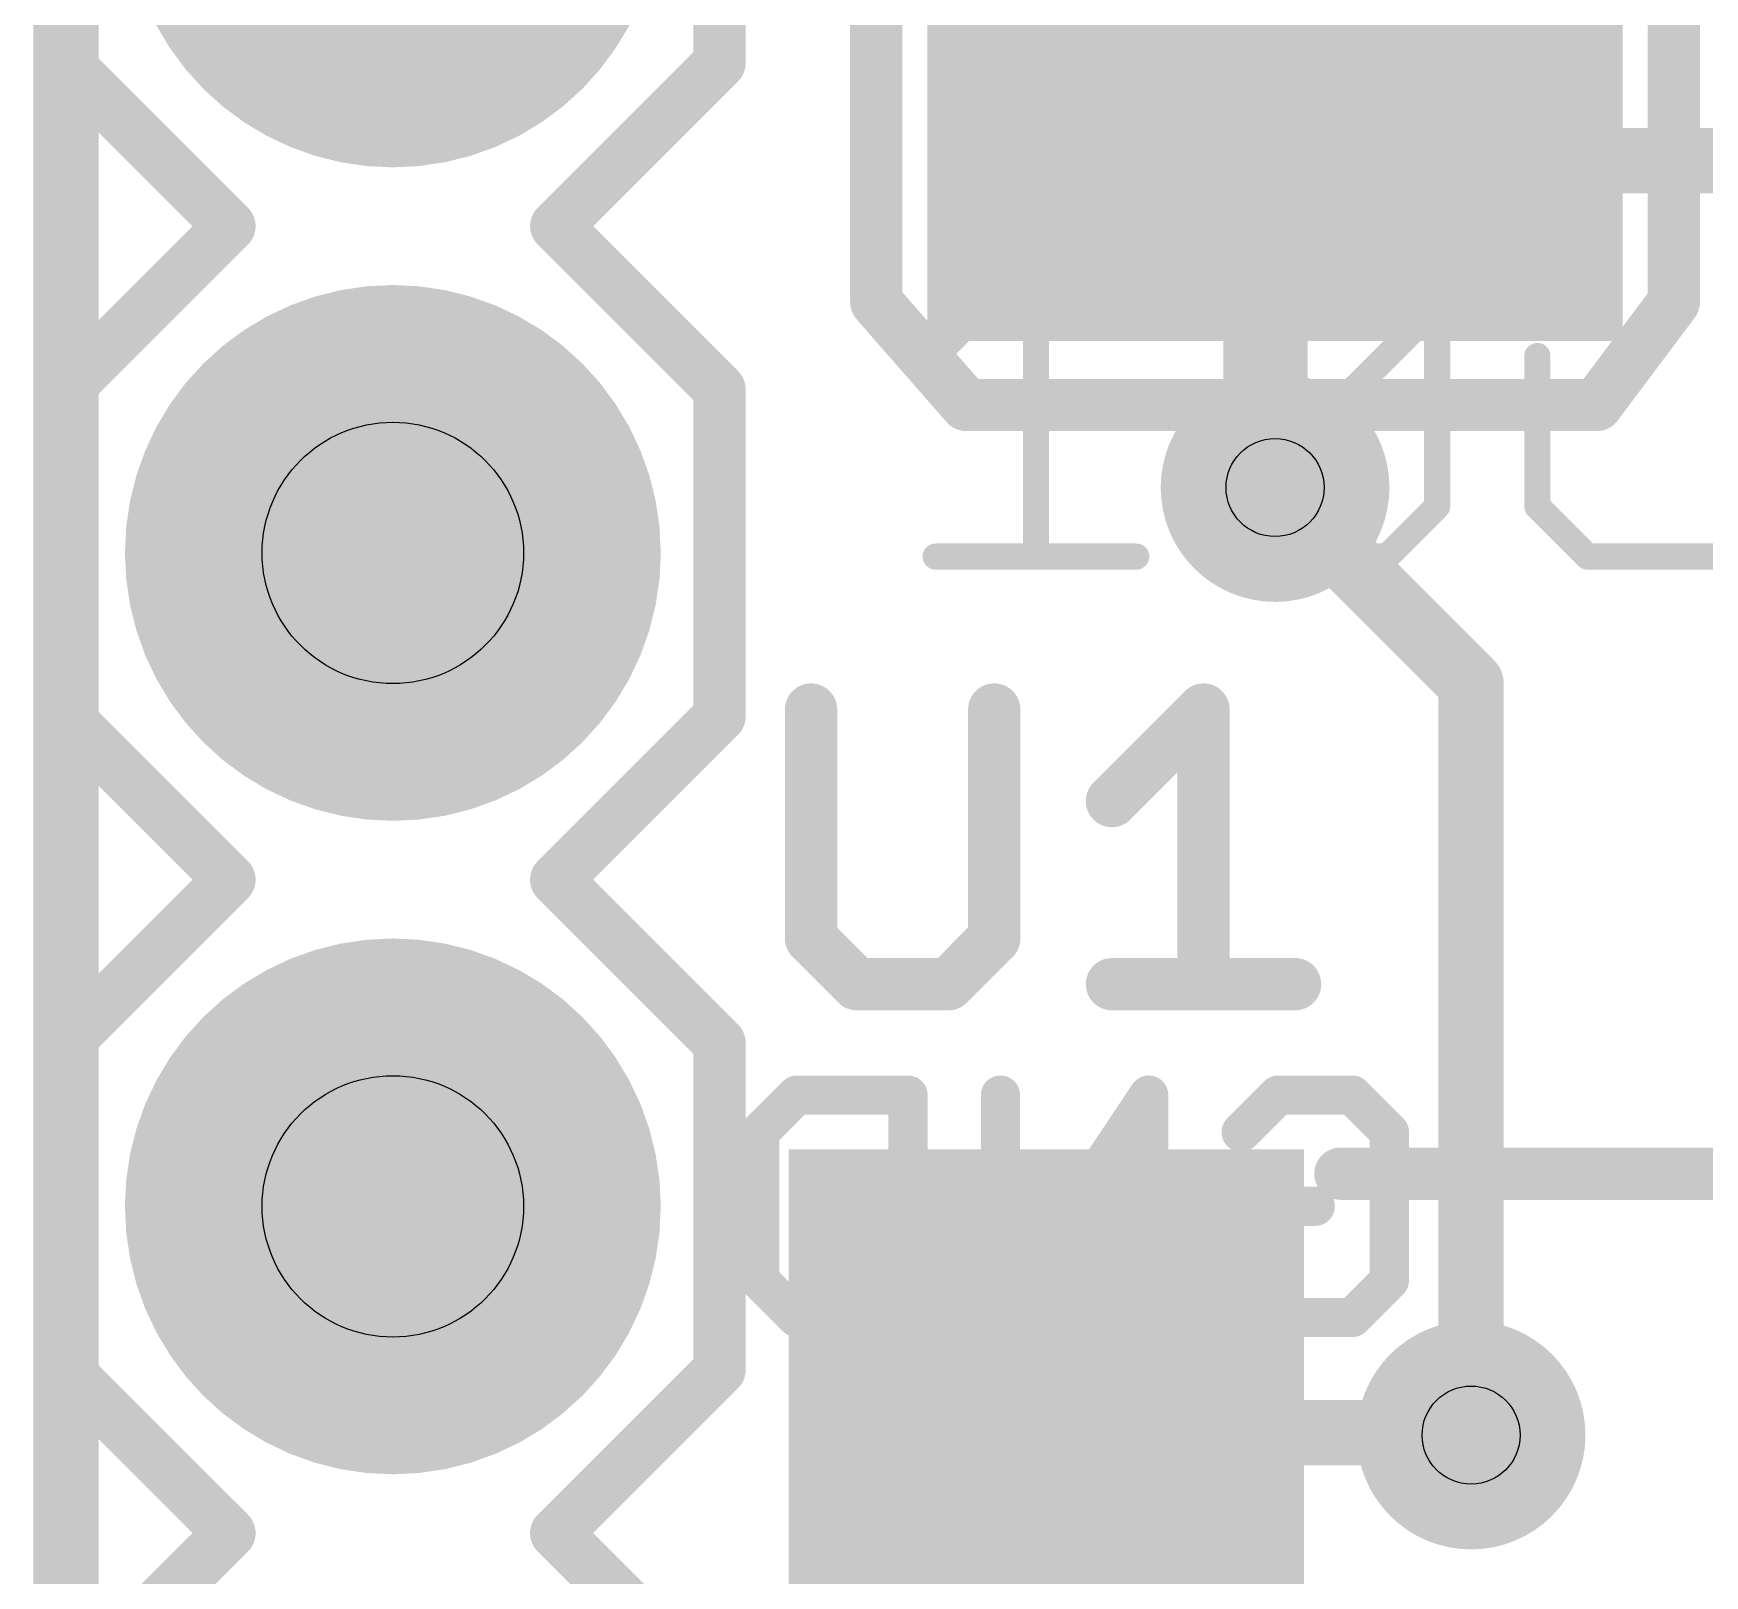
# Model space of a CAD drawing. Extents: x -26 to 81, y -15 to 33.
# Drawn here: x -0.13 to 6.37, y 21.42 to 27.42 of the extents above; entities that cross this region are included whole.
import ezdxf

# ---------------------------------------------------------------- set-up
doc = ezdxf.new("R2010")
doc.units = 0
for name, color, linetype in [('1', 12, 'CONTINUOUS'), ('16', 132, 'CONTINUOUS'), ('17', 110, 'CONTINUOUS'), ('18', 110, 'CONTINUOUS'), ('20', 53, 'CONTINUOUS'), ('21', 53, 'CONTINUOUS'), ('22', 53, 'CONTINUOUS'), ('25', 253, 'CONTINUOUS'), ('27', 253, 'CONTINUOUS'), ('29', 253, 'CONTINUOUS'), ('30', 253, 'CONTINUOUS'), ('31', 253, 'CONTINUOUS'), ('44', 253, 'CONTINUOUS'), ('51', 53, 'CONTINUOUS')]:
    doc.layers.add(name, color=color, linetype=linetype)

# ---------------------------------------------------------------- blocks, each defined once
blk = doc.blocks.new('RECT')
blk.add_solid([(-0.5, -0.5), (0.5, -0.5), (-0.5, 0.5), (0.5, 0.5)])
blk = doc.blocks.new('ROUNDP')
at = {"const_width": 0.5}
blk.add_lwpolyline([(0, -0.25, 1), (0, 0.25, 1), (0, -0.25)], format="xyb", dxfattribs=at)
blk = doc.blocks.new('ROUNDV')
at = {"const_width": 0.5}
blk.add_lwpolyline([(0, -0.25, 1), (0, 0.25, 1), (0, -0.25)], format="xyb", dxfattribs=at)

msp = doc.modelspace()

# ---------------------------------------------------------------- linework, layer by layer
at = {"layer": '1', "const_width": 0.254}
for points in [[(0, 33.02), (0, 17.145)], [(4.699, 26.925), (6.603, 26.925)], [(4.699, 25.654), (4.699, 26.925)], [(3.81, 21.98), (3.81, 17.78)], [(3.81, 21.98), (5.325, 21.98)], [(5.325, 21.98), (5.461, 21.971)]]:
    msp.add_lwpolyline(points, dxfattribs=at)
at = {"layer": '1', "const_width": 0.127}
for points in [[(4.699, 26.9885, 1), (4.699, 26.8615)], [(4.7625, 26.925, 1), (4.6355, 26.925)], [(4.6355, 25.654, 1), (4.7625, 25.654)], [(3.8735, 21.98, 1), (3.7465, 21.98)], [(3.81, 22.0435, 1), (3.81, 21.9165)], [(5.3292, 22.0434, 1), (5.3208, 21.9166)], [(5.325, 21.9165, 1), (5.325, 22.0435)], [(5.4568, 21.9076, 1), (5.4652, 22.0344)]]:
    msp.add_lwpolyline(points, format="xyb", dxfattribs=at)
at = {"layer": '16', "const_width": 0.254}
for points in [[(0, 33.02), (0, 18.415)], [(5.461, 24.892), (4.699, 25.654)], [(5.461, 21.971), (5.461, 24.892)]]:
    msp.add_lwpolyline(points, dxfattribs=at)
at = {"layer": '16', "const_width": 0.127}
for points in [[(4.7439, 25.6989, 1), (4.6541, 25.6091)], [(5.5245, 24.892, 1), (5.3975, 24.892)], [(5.4161, 24.8471, 1), (5.5059, 24.9369)], [(5.3975, 21.971, 1), (5.5245, 21.971)]]:
    msp.add_lwpolyline(points, format="xyb", dxfattribs=at)
at = {"layer": '20', "const_width": 0.2032}
msp.add_lwpolyline([(0, 33.02), (0, 0)], dxfattribs=at)
at = {"layer": '21', "const_width": 0.2032}
for points in [[(0, 27.305), (0, 28.575)], [(2.54, 28.575), (2.54, 27.305)], [(3.149, 27.575), (3.149, 26.375)], [(6.249, 26.375), (6.249, 27.575)], [(6.249, 26.375), (6.249, 27.575)], [(0, 27.305), (0.635, 26.67)], [(1.905, 26.67), (2.54, 27.305)], [(0, 26.035), (0.635, 26.67)], [(1.905, 26.67), (2.54, 26.035)], [(3.149, 26.375), (3.499, 25.975)], [(5.949, 25.975), (6.249, 26.375)], [(0, 24.765), (0, 26.035)], [(2.54, 26.035), (2.54, 24.765)], [(3.499, 25.975), (5.949, 25.975)], [(0, 24.765), (0.635, 24.13)], [(1.905, 24.13), (2.54, 24.765)], [(0, 23.495), (0.635, 24.13)], [(1.905, 24.13), (2.54, 23.495)], [(0, 22.225), (0, 23.495)], [(2.54, 23.495), (2.54, 22.225)], [(7.747, 22.987), (4.953, 22.987)], [(0, 22.225), (0.635, 21.59)], [(1.905, 21.59), (2.54, 22.225)], [(0, 20.955), (0.635, 21.59)], [(1.905, 21.59), (2.54, 20.955)]]:
    msp.add_lwpolyline(points, dxfattribs=at)
at = {"layer": '21', "const_width": 0.1016}
for points in [[(0.0359, 27.3409, 1), (-0.0359, 27.2691)], [(-0.0508, 27.305, 1), (0.0508, 27.305)], [(2.4892, 27.305, 1), (2.5908, 27.305)], [(2.5759, 27.2691, 1), (2.5041, 27.3409)], [(0.6709, 26.6341, 1), (0.5991, 26.7059)], [(1.9409, 26.7059, 1), (1.8691, 26.6341)], [(0.5991, 26.6341, 1), (0.6709, 26.7059)], [(1.8691, 26.7059, 1), (1.9409, 26.6341)], [(3.1872, 26.4085, 1), (3.1108, 26.3415)], [(6.2896, 26.3445, 1), (6.2084, 26.4055)], [(3.0982, 26.375, 1), (3.1998, 26.375)], [(6.1982, 26.375, 1), (6.2998, 26.375)], [(6.1982, 26.375, 1), (6.2998, 26.375)], [(0.0508, 26.035, 1), (-0.0508, 26.035)], [(-0.0359, 26.0709, 1), (0.0359, 25.9991)], [(2.5908, 26.035, 1), (2.4892, 26.035)], [(2.5041, 25.9991, 1), (2.5759, 26.0709)], [(3.499, 26.0258, 1), (3.499, 25.9242)], [(3.4608, 25.9415, 1), (3.5372, 26.0085)], [(5.9084, 26.0055, 1), (5.9896, 25.9445)], [(5.949, 25.9242, 1), (5.949, 26.0258)], [(0.0359, 24.8009, 1), (-0.0359, 24.7291)], [(-0.0508, 24.765, 1), (0.0508, 24.765)], [(2.4892, 24.765, 1), (2.5908, 24.765)], [(2.5759, 24.7291, 1), (2.5041, 24.8009)], [(0.6709, 24.0941, 1), (0.5991, 24.1659)], [(1.9409, 24.1659, 1), (1.8691, 24.0941)], [(0.5991, 24.0941, 1), (0.6709, 24.1659)], [(1.8691, 24.1659, 1), (1.9409, 24.0941)], [(0.0508, 23.495, 1), (-0.0508, 23.495)], [(-0.0359, 23.5309, 1), (0.0359, 23.4591)], [(2.5908, 23.495, 1), (2.4892, 23.495)], [(2.5041, 23.4591, 1), (2.5759, 23.5309)], [(4.953, 23.0378, 1), (4.953, 22.9362)], [(0.0359, 22.2609, 1), (-0.0359, 22.1891)], [(2.5759, 22.1891, 1), (2.5041, 22.2609)], [(-0.0508, 22.225, 1), (0.0508, 22.225)], [(2.4892, 22.225, 1), (2.5908, 22.225)], [(0.6709, 21.5541, 1), (0.5991, 21.6259)], [(0.5991, 21.5541, 1), (0.6709, 21.6259)], [(1.9409, 21.6259, 1), (1.8691, 21.5541)], [(1.8691, 21.6259, 1), (1.9409, 21.5541)]]:
    msp.add_lwpolyline(points, format="xyb", dxfattribs=at)
at = {"layer": '22', "const_width": 0.1524}
for points in [[(2.6961, 23.1485), (2.8401, 23.2925)], [(2.8401, 23.2925), (3.2723, 23.2925)], [(3.2723, 23.2925), (3.2723, 22.4282)], [(4.2078, 23.2925), (3.6316, 22.4282)], [(3.6316, 22.4282), (3.6316, 23.2925)], [(4.2078, 22.4282), (4.2078, 23.2925)], [(4.5671, 23.1485), (4.7112, 23.2925)], [(4.7112, 23.2925), (4.9993, 23.2925)], [(4.9993, 23.2925), (5.1434, 23.1485)], [(2.6961, 22.5723), (2.6961, 23.1485)], [(5.1434, 23.1485), (5.1434, 22.5723)], [(4.5671, 22.5723), (4.5671, 22.8604)], [(4.5671, 22.8604), (4.8552, 22.8604)], [(2.8401, 22.4282), (2.6961, 22.5723)], [(4.7112, 22.4282), (4.5671, 22.5723)], [(5.1434, 22.5723), (4.9993, 22.4282)], [(3.2723, 22.4282), (2.8401, 22.4282)], [(4.9993, 22.4282), (4.7112, 22.4282)]]:
    msp.add_lwpolyline(points, dxfattribs=at)
at = {"layer": '22', "const_width": 0.0762}
for points in [[(2.8401, 23.3306, 1), (2.8401, 23.2544)], [(2.8671, 23.2656, 1), (2.8132, 23.3195)], [(3.3104, 23.2925, 1), (3.2342, 23.2925)], [(3.2723, 23.2544, 1), (3.2723, 23.3306)], [(3.6697, 23.2925, 1), (3.5935, 23.2925)], [(4.2459, 23.2925, 1), (4.1697, 23.2925)], [(4.2395, 23.2714, 1), (4.1761, 23.3137)], [(4.7112, 23.3306, 1), (4.7112, 23.2544)], [(4.7381, 23.2656, 1), (4.6842, 23.3195)], [(5.0262, 23.3195, 1), (4.9724, 23.2656)], [(4.9993, 23.2544, 1), (4.9993, 23.3306)], [(2.7342, 23.1485, 1), (2.658, 23.1485)], [(2.6692, 23.1754, 1), (2.723, 23.1215)], [(4.5402, 23.1754, 1), (4.5941, 23.1215)], [(5.1815, 23.1485, 1), (5.1053, 23.1485)], [(5.1164, 23.1215, 1), (5.1703, 23.1754)], [(4.6052, 22.8604, 1), (4.529, 22.8604)], [(4.5671, 22.8985, 1), (4.5671, 22.8223)], [(4.8552, 22.8223, 1), (4.8552, 22.8985)], [(2.723, 22.5992, 1), (2.6692, 22.5453)], [(2.658, 22.5723, 1), (2.7342, 22.5723)], [(4.5941, 22.5992, 1), (4.5402, 22.5453)], [(4.529, 22.5723, 1), (4.6052, 22.5723)], [(5.1053, 22.5723, 1), (5.1815, 22.5723)], [(5.1703, 22.5453, 1), (5.1164, 22.5992)], [(2.8401, 22.4663, 1), (2.8401, 22.3901)], [(2.8132, 22.4013, 1), (2.8671, 22.4551)], [(3.2723, 22.3901, 1), (3.2723, 22.4663)], [(3.5999, 22.4493, 1), (3.6633, 22.4071)], [(4.7112, 22.4663, 1), (4.7112, 22.3901)], [(4.6842, 22.4013, 1), (4.7381, 22.4551)], [(4.9724, 22.4551, 1), (5.0262, 22.4013)], [(4.9993, 22.3901, 1), (4.9993, 22.4663)], [(3.2342, 22.4282, 1), (3.3104, 22.4282)], [(3.5935, 22.4282, 1), (3.6697, 22.4282)], [(4.1697, 22.4282, 1), (4.2459, 22.4282)]]:
    msp.add_lwpolyline(points, format="xyb", dxfattribs=at)
at = {"layer": '25', "const_width": 0.2032}
for points in [[(2.8956, 24.7913), (2.8956, 23.9016)], [(3.6074, 23.9016), (3.6074, 24.7913)], [(4.065, 24.4354), (4.4209, 24.7913)], [(4.4209, 24.7913), (4.4209, 23.7236)], [(2.8956, 23.9016), (3.0736, 23.7236)], [(3.4295, 23.7236), (3.6074, 23.9016)], [(3.0736, 23.7236), (3.4295, 23.7236)], [(4.065, 23.7236), (4.7768, 23.7236)]]:
    msp.add_lwpolyline(points, dxfattribs=at)
at = {"layer": '25', "const_width": 0.1016}
for points in [[(2.9464, 24.7913, 1), (2.8448, 24.7913)], [(3.6582, 24.7913, 1), (3.5566, 24.7913)], [(4.4717, 24.7913, 1), (4.3701, 24.7913)], [(4.4568, 24.7554, 1), (4.385, 24.8272)], [(4.0291, 24.4713, 1), (4.1009, 24.3995)], [(2.9315, 23.9375, 1), (2.8597, 23.8656)], [(3.6433, 23.8656, 1), (3.5715, 23.9375)], [(2.8448, 23.9016, 1), (2.9464, 23.9016)], [(3.5566, 23.9016, 1), (3.6582, 23.9016)], [(3.0736, 23.7744, 1), (3.0736, 23.6728)], [(3.0376, 23.6877, 1), (3.1095, 23.7595)], [(3.3935, 23.7595, 1), (3.4654, 23.6877)], [(3.4295, 23.6728, 1), (3.4295, 23.7744)], [(4.065, 23.7744, 1), (4.065, 23.6728)], [(4.3701, 23.7236, 1), (4.4717, 23.7236)], [(4.7768, 23.6728, 1), (4.7768, 23.7744)]]:
    msp.add_lwpolyline(points, format="xyb", dxfattribs=at)
at = {"layer": '27', "const_width": 0.1016}
for points in [[(3.3798, 26.1654), (3.7696, 26.5552)], [(3.7696, 26.5552), (3.7696, 25.3858)], [(4.5492, 26.3603), (4.7441, 26.5552)], [(4.7441, 26.5552), (5.1339, 26.5552)], [(5.1339, 26.5552), (5.3288, 26.3603)], [(4.5492, 25.5807), (4.5492, 26.3603)], [(4.5492, 25.5807), (5.3288, 26.3603)], [(5.3288, 26.3603), (5.3288, 25.5807)], [(5.7186, 26.1654), (5.7186, 25.5807)], [(4.7441, 25.3858), (4.5492, 25.5807)], [(5.3288, 25.5807), (5.1339, 25.3858)], [(5.7186, 25.5807), (5.9135, 25.3858)], [(3.3798, 25.3858), (4.1594, 25.3858)], [(5.1339, 25.3858), (4.7441, 25.3858)], [(5.9135, 25.3858), (6.4982, 25.3858)]]:
    msp.add_lwpolyline(points, dxfattribs=at)
at = {"layer": '27', "const_width": 0.0508}
for points in [[(3.795, 26.5552, 1), (3.7442, 26.5552)], [(3.7876, 26.5372, 1), (3.7516, 26.5732)], [(4.7441, 26.5806, 1), (4.7441, 26.5298)], [(4.7621, 26.5372, 1), (4.7261, 26.5732)], [(5.1519, 26.5732, 1), (5.1159, 26.5372)], [(5.1339, 26.5298, 1), (5.1339, 26.5806)], [(4.5312, 26.3783, 1), (4.5672, 26.3423)], [(4.5746, 26.3603, 1), (4.5238, 26.3603)], [(5.3542, 26.3603, 1), (5.3034, 26.3603)], [(5.3468, 26.3423, 1), (5.3108, 26.3783)], [(5.3108, 26.3423, 1), (5.3468, 26.3783)], [(3.3618, 26.1834, 1), (3.3978, 26.1474)], [(5.744, 26.1654, 1), (5.6932, 26.1654)], [(4.5672, 25.5987, 1), (4.5312, 25.5627)], [(4.5312, 25.5987, 1), (4.5672, 25.5627)], [(4.5238, 25.5807, 1), (4.5746, 25.5807)], [(5.3034, 25.5807, 1), (5.3542, 25.5807)], [(5.3468, 25.5627, 1), (5.3108, 25.5987)], [(5.7366, 25.5987, 1), (5.7006, 25.5627)], [(5.6932, 25.5807, 1), (5.744, 25.5807)], [(3.3798, 25.4112, 1), (3.3798, 25.3604)], [(3.7442, 25.3858, 1), (3.795, 25.3858)], [(4.1594, 25.3604, 1), (4.1594, 25.4112)], [(4.7441, 25.4112, 1), (4.7441, 25.3604)], [(4.7261, 25.3678, 1), (4.7621, 25.4038)], [(5.1159, 25.4038, 1), (5.1519, 25.3678)], [(5.1339, 25.3604, 1), (5.1339, 25.4112)], [(5.9135, 25.4112, 1), (5.9135, 25.3604)], [(5.8955, 25.3678, 1), (5.9315, 25.4038)]]:
    msp.add_lwpolyline(points, format="xyb", dxfattribs=at)
at = {"layer": '44'}
for centre, radius in [((1.27, 25.4), 0.508), ((4.699, 25.654), 0.1905), ((1.27, 22.86), 0.508), ((5.461, 21.971), 0.1905)]:
    msp.add_circle(centre, radius, dxfattribs=at)

# ---------------------------------------------------------------- block references
at = {"layer": '1', "xscale": 2.5, "yscale": 1.2}
msp.add_blockref('RECT', (4.699, 26.925), dxfattribs=at)
at = {"layer": '1', "xscale": 2, "yscale": 1.8, "rotation": 90}
msp.add_blockref('RECT', (3.81, 21.98), dxfattribs=at)
at = {"layer": '17', "rotation": 180}
for p, xscale, yscale in [((1.27, 27.94), 1.8796, 1.8796), ((1.27, 27.94), 1.8796, 1.8796), ((1.27, 27.94), 1.524, 1.524), ((1.27, 27.94), 1.524, 1.524), ((1.27, 25.4), 1.8796, 1.8796), ((1.27, 25.4), 1.8796, 1.8796), ((1.27, 25.4), 1.524, 1.524), ((1.27, 25.4), 1.524, 1.524), ((1.27, 22.86), 1.8796, 1.8796), ((1.27, 22.86), 1.8796, 1.8796), ((1.27, 22.86), 1.524, 1.524), ((1.27, 22.86), 1.524, 1.524)]:
    msp.add_blockref('ROUNDP', p, dxfattribs=dict(at, xscale=xscale, yscale=yscale))
at = {"layer": '18', "xscale": 0.889, "yscale": 0.889}
for p in [(4.699, 25.654), (4.699, 25.654), (5.461, 21.971), (5.461, 21.971)]:
    msp.add_blockref('ROUNDV', p, dxfattribs=at)
at = {"layer": '29'}
for name, p, xscale, yscale, rotation in [('ROUNDP', (1.27, 27.94), 2.0828, 2.0828, 180), ('ROUNDP', (1.27, 25.4), 2.0828, 2.0828, 180), ('ROUNDP', (1.27, 22.86), 2.0828, 2.0828, 180), ('RECT', (3.81, 21.98), 2.2032, 2.0032, 90)]:
    msp.add_blockref(name, p, dxfattribs=dict(at, xscale=xscale, yscale=yscale, rotation=rotation))
at = {"layer": '29', "xscale": 2.7032, "yscale": 1.4032}
msp.add_blockref('RECT', (4.699, 26.925), dxfattribs=at)
at = {"layer": '30', "xscale": 2.0828, "yscale": 2.0828, "rotation": 180}
for p in [(1.27, 27.94), (1.27, 25.4), (1.27, 22.86)]:
    msp.add_blockref('ROUNDP', p, dxfattribs=at)
at = {"layer": '31', "xscale": 2.5, "yscale": 1.2}
msp.add_blockref('RECT', (4.699, 26.925), dxfattribs=at)
at = {"layer": '31', "xscale": 2, "yscale": 1.8, "rotation": 90}
msp.add_blockref('RECT', (3.81, 21.98), dxfattribs=at)
at = {"layer": '51', "xscale": 0.508, "yscale": 0.508, "rotation": 90}
for p in [(1.27, 25.4), (1.27, 22.86)]:
    msp.add_blockref('RECT', p, dxfattribs=at)

doc.saveas('drawing.dxf')
